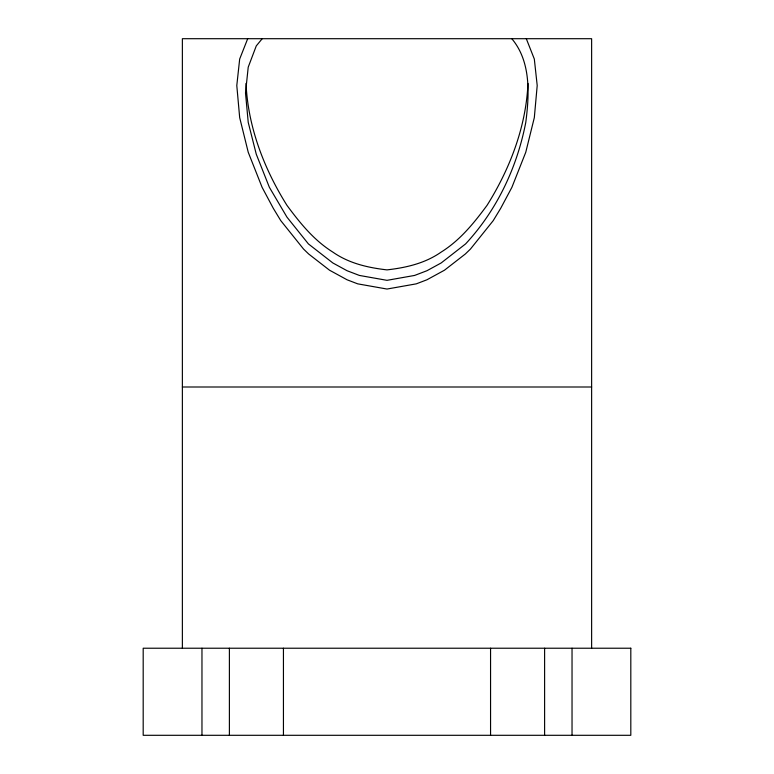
<?xml version="1.0" encoding="UTF-8"?>
<svg xmlns="http://www.w3.org/2000/svg" width="774" height="774" viewBox="0 0 774 774"><rect width="100%" height="100%" fill="white"/><g stroke="black" fill="none" stroke-linecap="round" stroke-linejoin="round"><path stroke-width="1.16" d="M527.974 83.428C526.039 126.878 509.989 168.732 487.049 205.342C473.949 223.067 460.095 240.269 441.151 252.101C425.081 263.353 406.176 267.678 387 269.884C367.824 267.678 348.919 263.353 332.849 252.101C313.905 240.269 300.051 223.067 286.951 205.342C264.011 168.732 247.961 126.878 246.026 83.428M247.699 38.7L239.679 59.027L236.796 85.517L239.679 117.629L248.231 152.255L262.105 187.337L273.319 208.351L280.788 220.658L303.553 249.064L308.691 254.017L329.521 270.203L347.081 279.791L357.694 283.845L387 289.041L416.306 283.845L426.919 279.791L444.479 270.203L465.309 254.017L470.447 249.064L493.212 220.658L500.681 208.351L511.895 187.337L525.769 152.255L534.321 117.629L537.204 85.517L534.321 59.027L526.301 38.7M262.212 38.7L256.271 45.908L248.222 67.164L245.503 92.986L248.222 122.379L256.271 154.21L269.352 187.26L286.951 217.126L308.391 243.897L332.849 262.966L347.081 270.736L359.397 275.438L387 280.333L414.603 275.438L426.919 270.736L441.151 262.966L465.609 243.897C496.966 210.122 517.071 167.455 525.778 122.379C529.406 94.447 531.109 61.533 511.788 38.7M182.374 387L591.626 387M591.626 648.225L591.626 38.7L182.374 38.7L182.374 648.225M572.034 648.225L572.034 735.3M544.606 648.225L544.606 735.3M490.561 648.225L490.561 735.3M283.439 648.225L283.439 735.3M229.394 648.225L229.394 735.3M201.966 648.225L201.966 735.3M630.81 648.225L143.19 648.225L143.19 735.3L630.81 735.3L630.81 648.225"/></g></svg>
